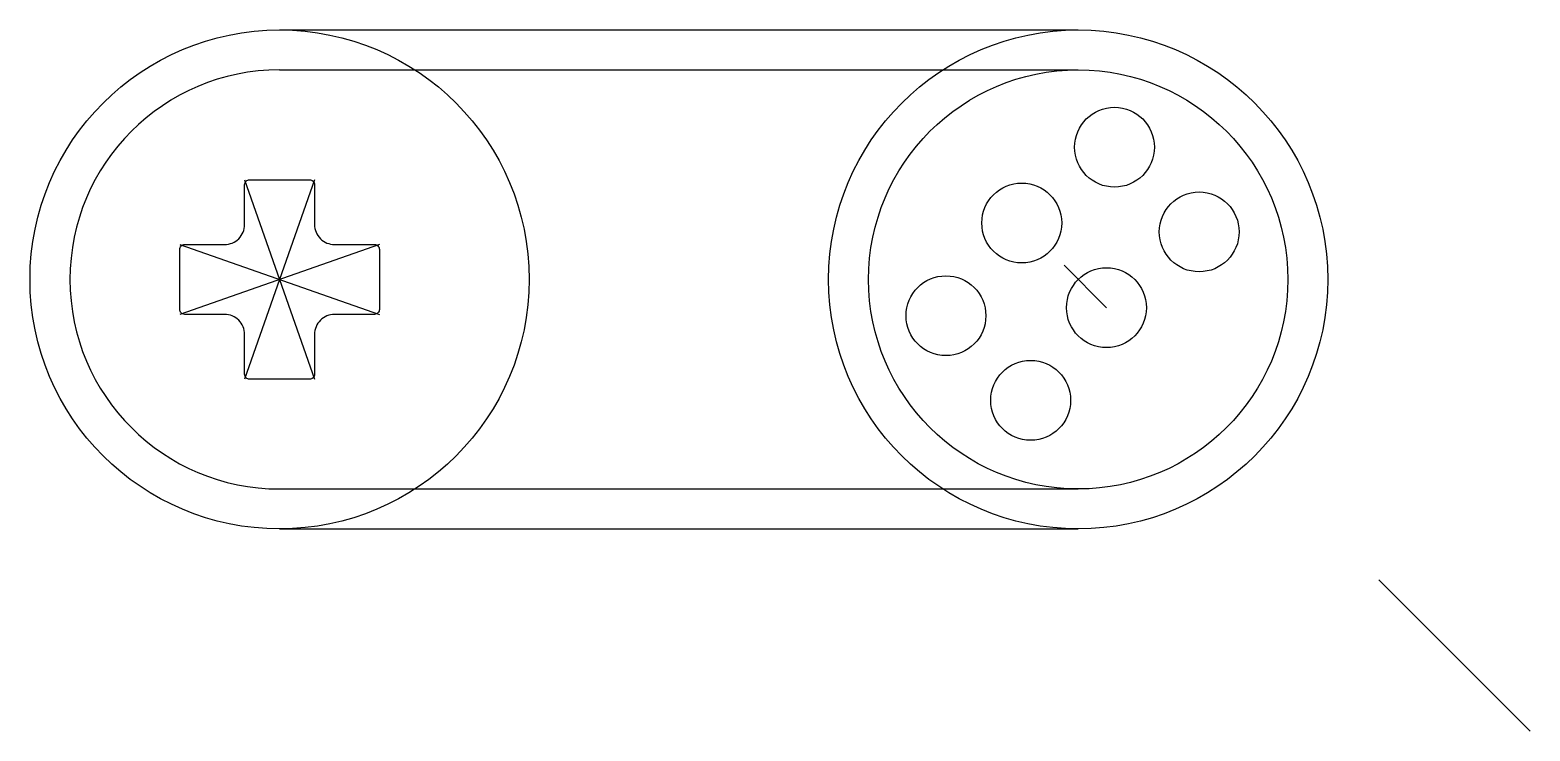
# Model space of a CAD drawing. Header units: inches. Extents: x -7.51 to 0, y 0 to 3.51.
import ezdxf

# ---------------------------------------------------------------- set-up
doc = ezdxf.new("R2010")
doc.units = ezdxf.units.IN
doc.layers.get('0').update_dxf_attribs({"linetype": 'CONTINUOUS'})

msp = doc.modelspace()

# ---------------------------------------------------------------- linework, layer by layer
for p, q in [((-6.2627, 3.5127), (-2.2627, 3.5127)), ((-6.2627, 3.3127), (-2.2627, 3.3127)), ((-6.0877, 2.7627), (-6.4377, 1.7627)), ((-6.4377, 2.7627), (-6.0877, 1.7627)), ((-5.7627, 2.4377), (-6.7627, 2.0877)), ((-6.7627, 2.4377), (-5.7627, 2.0877)), ((-2.1213, 2.1213), (-2.3335, 2.3335)), ((-6.2627, 1.2127), (-2.2627, 1.2127)), ((-6.2627, 1.0127), (-2.2627, 1.0127)), ((0, 0), (-0.7575, 0.7575))]:
    msp.add_line(p, q)
msp.add_lwpolyline([(-6.4127, 2.7627), (-6.1127, 2.7627, -0.414214), (-6.0877, 2.7377), (-6.0877, 2.5377, 0.414214), (-5.9877, 2.4377), (-5.7877, 2.4377, -0.414214), (-5.7627, 2.4127), (-5.7627, 2.1127, -0.414214), (-5.7877, 2.0877), (-5.9877, 2.0877, 0.414214), (-6.0877, 1.9877), (-6.0877, 1.7877, -0.414214), (-6.1127, 1.7627), (-6.4127, 1.7627, -0.414214), (-6.4377, 1.7877), (-6.4377, 1.9877, 0.414214), (-6.5377, 2.0877), (-6.7377, 2.0877, -0.414214), (-6.7627, 2.1127), (-6.7627, 2.4127, -0.414214), (-6.7377, 2.4377), (-6.5377, 2.4377, 0.414214), (-6.4377, 2.5377), (-6.4377, 2.7377, -0.414214)], format="xyb", close=True)
for centre, radius in [((-6.2627, 2.2627), 1.25), ((-2.2627, 2.2627), 1.25), ((-2.2627, 2.2627), 1.05), ((-2.081, 2.9253), 0.2), ((-2.5456, 2.5456), 0.2), ((-1.6568, 2.501), 0.2), ((-2.9253, 2.081), 0.2), ((-2.1213, 2.1213), 0.2), ((-2.501, 1.6568), 0.2)]:
    msp.add_circle(centre, radius)
msp.add_arc((-6.2627, 2.2627), 1.05, 90, 270)

doc.saveas('drawing.dxf')
